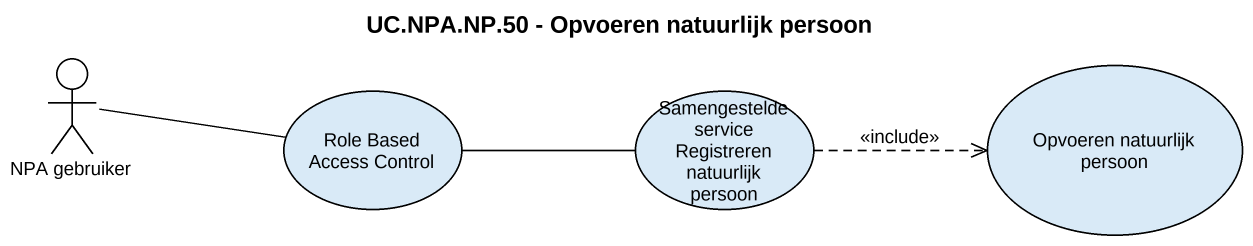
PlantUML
@startuml
title UC.NPA.NP.50 - Opvoeren natuurlijk persoon
actor "NPA gebruiker" as NPA_gebruiker
usecase "Opvoeren natuurlijk persoon" as Opvoeren_natuurlijk_persoon
usecase "Role Based Access Control" as Role_Based_Access_Control
usecase "Samengestelde service Registreren natuurlijk persoon" as Samengestelde_service
NPA_gebruiker -right- Role_Based_Access_Control
Role_Based_Access_Control -right- Samengestelde_service
Samengestelde_service .right.> Opvoeren_natuurlijk_persoon : <<include>>
@enduml
